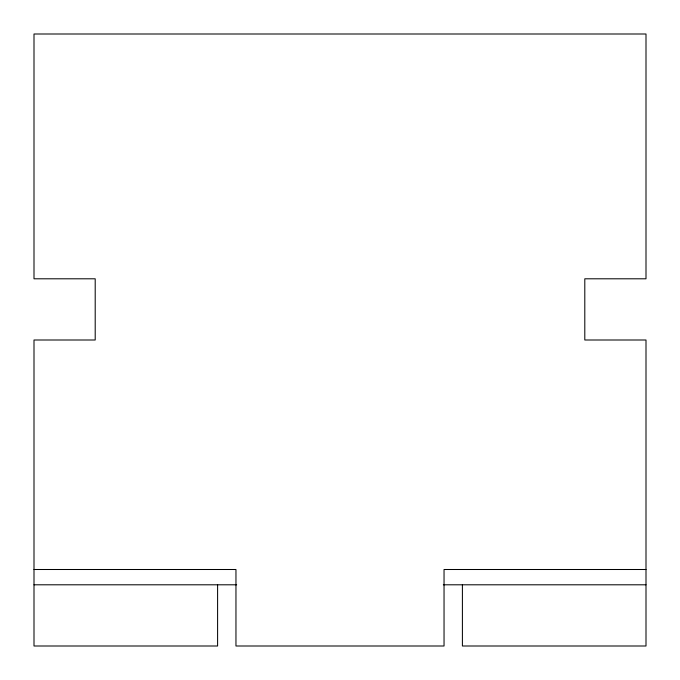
<?xml version="1.0" encoding="UTF-8"?>
<svg xmlns="http://www.w3.org/2000/svg" width="680" height="680" viewBox="0 0 680 680"><rect width="100%" height="100%" fill="white"/><g stroke="black" fill="none" stroke-linecap="round" stroke-linejoin="round"><path stroke-width="1.02" d="M34 569.5L235.96 569.5L235.96 646L444.04 646L444.04 569.5L646 569.5M34 584.8L236.674 584.8M443.326 584.8L646 584.8M462.4 584.8L462.4 646L646 646L646 340L584.8 340L584.8 278.8L646 278.8L646 34L34 34L34 278.8L95.2 278.8L95.2 340L34 340L34 646L217.6 646L217.6 584.8"/></g></svg>
